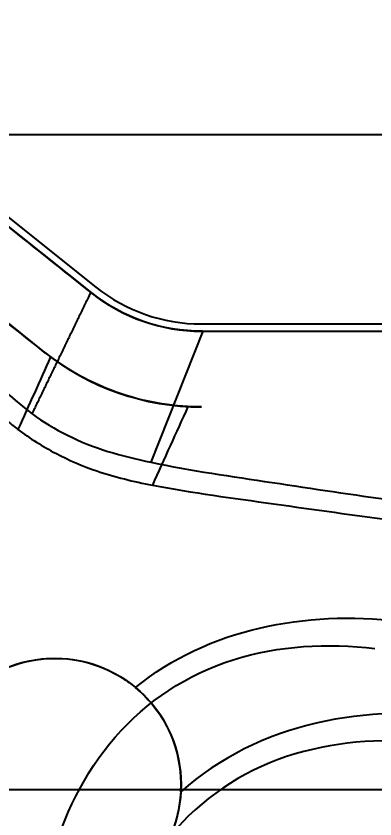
# Model space of a CAD drawing. Header units: inches. Extents: x -850 to 339, y -315 to 884.
# Drawn here: x -701.07 to -691.12, y 520.35 to 542.6 of the extents above; entities that cross this region are included whole.
import ezdxf
from ezdxf.lldxf.tags import DXFTag

# ---------------------------------------------------------------- set-up
doc = ezdxf.new("R2010")
doc.units = ezdxf.units.IN
doc.header["$MEASUREMENT"] = 0
doc.layers.add('SX$17', color=7, linetype='Continuous', true_color=0xffffff)
for name, color, linetype in [('VE001I433$0000000000011', 255, 'Continuous'), ('VE001I435$0000000000011', 255, 'Continuous'), ('VE001I436$0000000000011', 255, 'Continuous'), ('VE001I437$0000000000011', 255, 'Continuous'), ('VE001I438$0000000000011', 255, 'Continuous'), ('VE001I451$1000000100011', 255, 'Continuous'), ('VE001I452$1000000100011', 255, 'Continuous'), ('VE001I453$1000000100011', 255, 'Continuous'), ('VE200I1020$0000000000011', 255, 'Continuous'), ('VE200I1021$0000000000011', 255, 'Continuous'), ('VE200I1022$0000000000011', 255, 'Continuous'), ('VE200I1037$0000000000011', 255, 'Continuous'), ('VE200I1038$1000000100011', 255, 'Continuous'), ('VE200I1039$0000000000011', 255, 'Continuous'), ('VE200I1043$0000000000011', 255, 'Continuous'), ('VE200I1044$0000000000011', 255, 'Continuous'), ('VE200I1045$0000000000011', 255, 'Continuous'), ('VE200I1077$0000000000011', 255, 'Continuous'), ('VE200I1078$0000000000111', 255, 'Continuous'), ('VE200I1079$0000000000111', 255, 'Continuous'), ('VE200I1080$0000000000011', 255, 'Continuous'), ('VE200I1148$0000000000111', 255, 'Continuous'), ('VE200I1149$0000000000011', 255, 'Continuous'), ('VE200I1150$0000000000011', 255, 'Continuous'), ('VE200I472$0000000000011', 255, 'Continuous'), ('VE200I473$0000000000011', 255, 'Continuous'), ('VE200I474$0000000000011', 255, 'Continuous'), ('VE200I625$1001000100111', 255, 'Continuous'), ('VE200I784$0000000000011', 255, 'Continuous'), ('VE200I785$0000000000011', 255, 'Continuous'), ('VE200I786$0000000000011', 255, 'Continuous'), ('VE200I791$0000000000011', 255, 'Continuous'), ('VE200I792$0000000000011', 255, 'Continuous'), ('VE200I793$0000000000011', 255, 'Continuous'), ('VE200I942$1000000100011', 255, 'Continuous'), ('VE200I970$1000001110011', 255, 'Continuous'), ('VE200I971$1001001110011', 255, 'Continuous'), ('VE200I972$1000000100011', 255, 'Continuous'), ('VE200I973$1000000110011', 255, 'Continuous'), ('VE200I974$1001001110011', 255, 'Continuous'), ('VE200I977$1001000110011', 255, 'Continuous'), ('VE200I978$1000000100011', 255, 'Continuous')]:
    doc.layers.add(name, color=color, linetype=linetype)
tags = doc.linetypes.add('HIDDEN', pattern=[0.5, 0.25, -0.25]).pattern_tags.tags
tags[6:7] = [DXFTag(74, 4), DXFTag(75, 0), DXFTag(340, '0'), DXFTag(46, 0.0), DXFTag(50, 0.0), DXFTag(44, 0.0), DXFTag(45, 0.0)]
tags[4:5] = [DXFTag(74, 4), DXFTag(75, 0), DXFTag(340, '0'), DXFTag(46, 0.0), DXFTag(50, 0.0), DXFTag(44, 0.0), DXFTag(45, 0.0)]
doc.dimstyles.get("Standard").update_dxf_attribs({"dimtxt": 5, "dimasz": 0.18, "dimexe": 0.18, "dimexo": 0.0625, "dimgap": 0.09, "dimtad": 0, "dimtih": 1, "dimtoh": 1, "dimzin": 0, "dimdsep": 46, "dimtxsty": 'Standard', "dimcen": 0.09, "dimclrt": 3, "dimadec": 0, "dimazin": 0, "dimtfac": 1, "dimtofl": 0, "dimtmove": 0, "dimatfit": 3, "dimfxl": 0, "dimtolj": 1, "dimtzin": 0, "dimarcsym": 0})

# ---------------------------------------------------------------- blocks, each defined once
blk = doc.blocks.new('*D50')
at = {"color": 0, "lineweight": -2}
for p, q in [((-705.3, 531.695), (-705.3, 539.498)), ((-635.1, 531.695), (-635.1, 539.498)), ((-705.12, 539.318), (-679.457, 539.318)), ((-635.28, 539.318), (-660.944, 539.318))]:
    blk.add_line(p, q, dxfattribs=at)
at = {"color": 0}
for points in [[(-705.12, 539.348), (-705.12, 539.288), (-705.3, 539.318)], [(-635.28, 539.348), (-635.28, 539.288), (-635.1, 539.318)]]:
    blk.add_solid(points, dxfattribs=at)
at = {"layer": 'Defpoints', "color": 0}
for p in [(-635.1, 539.318), (-705.3, 531.632, 1.3), (-635.1, 531.632, 1.3)]:
    blk.add_point(p, dxfattribs=at)
at = {"color": 3, "insert": (-670.2, 539.318), "char_height": 5, "attachment_point": 5}
blk.add_mtext('\\A1;70.20', dxfattribs=at)
blk = doc.blocks.new('*D49')
at = {"color": 0, "lineweight": -2}
for p, q in [((-670.263, 521.158), (-718.667, 521.158)), ((-718.487, 520.978), (-718.487, 475.547)), ((-718.487, 424.936), (-718.487, 470.367)), ((-670.263, 424.756), (-718.667, 424.756))]:
    blk.add_line(p, q, dxfattribs=at)
at = {"color": 0}
for points in [[(-718.517, 520.978), (-718.457, 520.978), (-718.487, 521.158)], [(-718.517, 424.936), (-718.457, 424.936), (-718.487, 424.756)]]:
    blk.add_solid(points, dxfattribs=at)
at = {"layer": 'Defpoints', "color": 0}
for p in [(-718.487, 521.158), (-670.2, 521.158, 15), (-670.2, 424.756, 15)]:
    blk.add_point(p, dxfattribs=at)
at = {"color": 3, "insert": (-718.487, 472.957), "char_height": 5, "attachment_point": 5}
blk.add_mtext('\\A1;96.40', dxfattribs=at)

msp = doc.modelspace()

# ---------------------------------------------------------------- linework, layer by layer
at = {"layer": 'SX$17', "color": 9, "linetype": 'HIDDEN'}
msp.add_line((-696.494, 521.3, -4.4), (-696.494, 521.3, 0.111), dxfattribs=at)
at = {"layer": 'VE001I433$0000000000011', "color": 21}
msp.add_line((-708.126, 542.462, 0.1), (-698.855, 535.088, 0.1), dxfattribs=at)
at = {"layer": 'VE001I435$0000000000011', "color": 21}
msp.add_arc((-695.93, 538.766, 0.1), 4.7, 231.5, 270, dxfattribs=at)
at = {"layer": 'VE001I436$0000000000011', "color": 21}
msp.add_line((-698.855, 535.088, 1.8), (-698.855, 535.088, 0.1), dxfattribs=at)
at = {"layer": 'VE001I437$0000000000011', "color": 21}
msp.add_line((-695.93, 534.066, 0.1), (-644.471, 534.066, 0.1), dxfattribs=at)
at = {"layer": 'VE001I438$0000000000011', "color": 21}
msp.add_line((-695.93, 534.066, 1.8), (-695.93, 534.066, 0.1), dxfattribs=at)
at = {"layer": 'VE001I451$1000000100011', "color": 21}
msp.add_line((-708.126, 542.462, 1.8), (-698.855, 535.088, 1.8), dxfattribs=at)
at = {"layer": 'VE001I452$1000000100011', "color": 21}
msp.add_arc((-695.93, 538.766, 1.8), 4.7, 231.5, 270, dxfattribs=at)
at = {"layer": 'VE001I453$1000000100011', "color": 21}
msp.add_line((-695.93, 534.066, 1.8), (-644.471, 534.066, 1.8), dxfattribs=at)
at = {"layer": 'VE200I1020$0000000000011', "color": 9}
msp.add_line((-708.251, 542.305, 0.1), (-698.98, 534.931, 0.1), dxfattribs=at)
at = {"layer": 'VE200I1021$0000000000011', "color": 9}
msp.add_arc((-695.93, 538.766, 0.1), 4.9, 231.5, 270, dxfattribs=at)
at = {"layer": 'VE200I1022$0000000000011', "color": 9}
msp.add_line((-695.93, 533.866, 0.1), (-644.471, 533.866, 0.1), dxfattribs=at)
at = {"layer": 'VE200I1037$0000000000011', "color": 9}
msp.add_line((-695.93, 533.866, 0.1), (-695.93, 533.866, 1.528), dxfattribs=at)
at = {"layer": 'VE200I1038$1000000100011', "color": 9}
msp.add_open_spline([(-695.9, 533.866, 1.528), (-692.911, 533.866, 1.538), (-689.923, 533.866, 1.539), (-686.934, 533.866, 1.542), (-684.145, 533.866, 1.544), (-681.356, 533.866, 1.546), (-678.567, 533.866, 1.547), (-675.778, 533.866, 1.548), (-672.989, 533.866, 1.549), (-670.2, 533.866, 1.549)], degree=3, knots=[0, 0, 0, 0, 0.348878, 0.348878, 0.348878, 0.674439, 0.674439, 0.674439, 1, 1, 1, 1], dxfattribs=at)
at = {"layer": 'VE200I1039$0000000000011', "color": 9}
msp.add_line((-698.98, 534.931, 0.1), (-698.98, 534.931, 1.532), dxfattribs=at)
at = {"layer": 'VE200I1043$0000000000011', "color": 9}
msp.add_open_spline([(-696.304, 531.776, 0.571), (-696.633, 531.056, 1.093), (-696.961, 530.33, 1.62), (-697.289, 529.599, 2.152)], degree=3, dxfattribs=at)
at = {"layer": 'VE200I1044$0000000000011', "color": 9}
msp.add_open_spline([(-700.287, 533.288, 0.539), (-700.229, 533.241, 0.539), (-700.17, 533.196, 0.539), (-700.111, 533.152, 0.539)], degree=3, dxfattribs=at)
at = {"layer": 'VE200I1045$0000000000011', "color": 9}
msp.add_open_spline([(-700.111, 533.152, 0.539), (-700.41, 532.487, 1.019), (-700.712, 531.818, 1.503), (-701.016, 531.145, 1.991)], degree=3, dxfattribs=at)
at = {"layer": 'VE200I1077$0000000000011', "color": 9}
msp.add_open_spline([(-696.304, 531.776, 0.571), (-696.691, 531.797, 0.567), (-697.077, 531.85, 0.562), (-697.456, 531.934, 0.556), (-697.833, 532.019, 0.551), (-698.206, 532.135, 0.545), (-698.564, 532.281, 0.542), (-699.112, 532.503, 0.537), (-699.636, 532.799, 0.535), (-700.111, 533.152, 0.539)], degree=3, knots=[0, 0, 0, 0, 0.28303, 0.28303, 0.28303, 0.565884, 0.565884, 0.565884, 1, 1, 1, 1], dxfattribs=at)
at = {"layer": 'VE200I1078$0000000000111', "color": 9}
msp.add_arc((-695.93, 538.766, -1.9), 7, 231.5, 270, dxfattribs=at)
at = {"layer": 'VE200I1079$0000000000111', "color": 9}
msp.add_line((-695.93, 531.766, -1.9), (-695.93, 531.766, 0.569), dxfattribs=at)
at = {"layer": 'VE200I1080$0000000000011', "color": 9}
msp.add_open_spline([(-695.93, 531.766, 0.569), (-696.055, 531.766, 0.572), (-696.18, 531.769, 0.573), (-696.304, 531.776, 0.571)], degree=3, dxfattribs=at)
at = {"layer": 'VE200I1148$0000000000111', "color": 9}
msp.add_circle((-699.994, 521.3, -4.4), 3.5, dxfattribs=at)
at = {"layer": 'VE200I1149$0000000000011', "color": 9}
msp.add_open_spline([(-701.141, 517.993, 1.985), (-701.511, 518.122, 1.968), (-701.864, 518.316, 1.952), (-702.171, 518.559, 1.937), (-702.478, 518.803, 1.922), (-702.747, 519.103, 1.909), (-702.956, 519.435, 1.899), (-703.165, 519.767, 1.889), (-703.319, 520.139, 1.881), (-703.407, 520.521, 1.877), (-703.494, 520.903, 1.872), (-703.516, 521.305, 1.871), (-703.472, 521.694, 1.874), (-703.428, 522.083, 1.876), (-703.316, 522.469, 1.881), (-703.146, 522.821, 1.89), (-702.976, 523.174, 1.898), (-702.743, 523.502, 1.909), (-702.466, 523.778, 1.923), (-702.189, 524.054, 1.936), (-701.86, 524.287, 1.952), (-701.507, 524.456, 1.968), (-701.154, 524.625, 1.985), (-700.767, 524.736, 2.003), (-700.377, 524.779, 2.02), (-699.988, 524.822, 2.038), (-699.585, 524.798, 2.056), (-699.203, 524.709, 2.072), (-698.821, 524.621, 2.089), (-698.449, 524.465, 2.104), (-698.118, 524.255, 2.118), (-697.993, 524.175, 2.123), (-697.873, 524.087, 2.128), (-697.759, 523.993, 2.133)], degree=3, knots=[0, 0, 0, 0, 0.096465, 0.096465, 0.096465, 0.192934, 0.192934, 0.192934, 0.28933, 0.28933, 0.28933, 0.385618, 0.385618, 0.385618, 0.481847, 0.481847, 0.481847, 0.5781, 0.5781, 0.5781, 0.674448, 0.674448, 0.674448, 0.770906, 0.770906, 0.770906, 0.867434, 0.867434, 0.867434, 0.963965, 0.963965, 0.963965, 1, 1, 1, 1], dxfattribs=at)
at = {"layer": 'VE200I1150$0000000000011', "color": 9, "extrusion": (0, 0, -1)}
msp.add_arc((699.994, 521.3), 3.5, 183.2772, 248.1242, dxfattribs=at)
at = {"layer": 'VE200I472$0000000000011', "color": 9}
msp.add_open_spline([(-702.082, 532.084, 1.941), (-701.997, 532.001, 1.945), (-701.827, 531.837, 1.953), (-701.565, 531.596, 1.966), (-701.295, 531.365, 1.978), (-701.11, 531.217, 1.987), (-701.016, 531.145, 1.991)], degree=3, dxfattribs=at)
at = {"layer": 'VE200I473$0000000000011', "color": 9}
msp.add_open_spline([(-701.016, 531.145, 1.991), (-700.687, 530.894, 2.006), (-700.334, 530.673, 2.022), (-699.968, 530.481, 2.039), (-699.603, 530.289, 2.055), (-699.22, 530.125, 2.071), (-698.829, 529.992, 2.088), (-698.328, 529.822, 2.11), (-697.809, 529.7, 2.131), (-697.289, 529.599, 2.152)], degree=3, knots=[0, 0, 0, 0, 0.304819, 0.304819, 0.304819, 0.609346, 0.609346, 0.609346, 1, 1, 1, 1], dxfattribs=at)
at = {"layer": 'VE200I474$0000000000011', "color": 9}
msp.add_open_spline([(-697.289, 529.599, 2.152), (-696.175, 529.382, 2.197), (-695.05, 529.239, 2.24), (-692.805, 528.924, 2.32), (-691.683, 528.764, 2.357), (-688.309, 528.335, 2.459), (-686.052, 528.093, 2.516), (-679.275, 527.483, 2.654), (-674.739, 527.251, 2.7), (-670.2, 527.247, 2.7)], degree=3, knots=[0, 0, 0, 0, 0.125, 0.125, 0.25, 0.25, 0.5, 0.5, 1, 1, 1, 1], dxfattribs=at)
at = {"layer": 'VE200I625$1001000100111', "color": 9}
msp.add_open_spline([(-700.575, 515.214, 4.013), (-700.6, 516.539, 4.012), (-700.474, 517.852, 4.018), (-699.768, 520.409, 4.049), (-699.179, 521.626, 4.076), (-697.456, 523.611, 4.148), (-696.314, 524.358, 4.194), (-693.78, 525.161, 4.287), (-692.438, 525.227, 4.333), (-691.117, 525.073, 4.374)], degree=3, knots=[0, 0, 0, 0, 0.25, 0.25, 0.5, 0.5, 0.75, 0.75, 1, 1, 1, 1], dxfattribs=at)
at = {"layer": 'VE200I784$0000000000011', "color": 9}
msp.add_line((-703.91, 536.169, -1.9), (-700.287, 533.288, -1.9), dxfattribs=at)
at = {"layer": 'VE200I785$0000000000011', "color": 9}
msp.add_line((-700.287, 533.288, -1.9), (-700.287, 533.288, 0.539), dxfattribs=at)
at = {"layer": 'VE200I786$0000000000011', "color": 9}
msp.add_open_spline([(-700.287, 533.288, 0.539), (-701.495, 534.248, 0.525), (-702.703, 535.209, 0.576), (-703.91, 536.169, 0.61)], degree=3, dxfattribs=at)
at = {"layer": 'VE200I791$0000000000011', "color": 9}
msp.add_open_spline([(-688.552, 523.158), (-689.958, 523.338), (-691.358, 523.324), (-694.133, 522.683), (-695.434, 522.048), (-696.5, 521.1)], degree=3, knots=[0, 0, 0, 0, 0.5, 0.5, 1, 1, 1, 1], dxfattribs=at)
at = {"layer": 'VE200I792$0000000000011', "color": 9}
msp.add_open_spline([(-696.5, 521.1, 0), (-696.433, 522.275, 0.588), (-696.923, 523.299, 1.397), (-697.759, 523.993, 2.133)], degree=3, dxfattribs=at)
at = {"layer": 'VE200I793$0000000000011', "color": 9}
msp.add_open_spline([(-697.759, 523.993, 2.133), (-695.73, 525.634, 2.217), (-693.04, 526.127, 2.316), (-690.459, 525.833, 2.394)], degree=3, dxfattribs=at)
at = {"layer": 'VE200I942$1000000100011', "color": 9}
msp.add_open_spline([(-689.204, 522.407, 2), (-690.511, 522.58, 2), (-691.813, 522.557, 2), (-694.374, 521.878, 2), (-695.552, 521.205, 2), (-697.361, 519.312, 2), (-697.994, 518.1, 2), (-698.735, 515.583, 2), (-698.866, 514.27, 2), (-698.841, 512.951, 2)], degree=3, knots=[0, 0, 0, 0, 0.25, 0.25, 0.5, 0.5, 0.75, 0.75, 1, 1, 1, 1], dxfattribs=at)
at = {"layer": 'VE200I970$1000001110011', "color": 9}
msp.add_line((-695.891, 533.864, 1.529), (-697.331, 530.235, 4.152), dxfattribs=at)
at = {"layer": 'VE200I971$1001001110011', "color": 9}
msp.add_open_spline([(-697.331, 530.235, 4.152), (-696.218, 529.994, 4.197), (-695.092, 529.843, 4.24), (-692.846, 529.502, 4.319), (-691.722, 529.332, 4.356), (-688.344, 528.875, 4.459), (-686.084, 528.62, 4.516), (-679.295, 527.977, 4.654), (-674.75, 527.731, 4.7), (-670.2, 527.73, 4.7)], degree=3, knots=[0, 0, 0, 0, 0.125, 0.125, 0.25, 0.25, 0.5, 0.5, 1, 1, 1, 1], dxfattribs=at)
at = {"layer": 'VE200I972$1000000100011', "color": 9}
msp.add_open_spline([(-695.9, 533.866, 1.528), (-697.018, 533.859, 1.53), (-698.115, 534.24, 1.533), (-698.989, 534.938, 1.532)], degree=3, dxfattribs=at)
at = {"layer": 'VE200I973$1000000110011', "color": 9}
msp.add_rational_spline([(-698.998, 534.944, 1.533), (-699.001, 534.939, 1.537), (-699.015, 534.908, 1.559), (-699.554, 533.796, 2.378), (-700.094, 532.679, 3.201), (-700.626, 531.579, 4.011)], [1.01263247906, 1.01261301698, 1.01249820744, 1.00828732279, 1.00409593093, 1.00000000624], degree=3, knots=[0, 0, 0, 0, 0.004629, 0.027301, 1, 1, 1, 1], dxfattribs=at)
at = {"layer": 'VE200I974$1001001110011', "color": 9}
msp.add_open_spline([(-700.626, 531.579, 4.011), (-700.318, 531.351, 4.025), (-699.987, 531.152, 4.04), (-699.644, 530.981, 4.055), (-699.284, 530.802, 4.071), (-698.908, 530.653, 4.087), (-698.523, 530.535, 4.103), (-698.131, 530.416, 4.12), (-697.731, 530.322, 4.136), (-697.331, 530.235, 4.152)], degree=3, knots=[0, 0, 0, 0, 0.320979, 0.320979, 0.320979, 0.657505, 0.657505, 0.657505, 1, 1, 1, 1], dxfattribs=at)
at = {"layer": 'VE200I977$1001000110011', "color": 9}
msp.add_open_spline([(-702.884, 533.806, 3.905), (-702.163, 533.031, 3.94), (-701.483, 532.215, 3.972), (-700.626, 531.579, 4.011)], degree=3, dxfattribs=at)
at = {"layer": 'VE200I978$1000000100011', "color": 9}
msp.add_open_spline([(-698.989, 534.938, 1.532), (-700.534, 536.167, 1.536), (-702.079, 537.396, 1.527), (-703.624, 538.625, 1.52), (-705.168, 539.854, 1.514), (-706.713, 541.083, 1.508), (-708.258, 542.312, 1.493)], degree=3, knots=[0, 0, 0, 0, 0.499997, 0.499997, 0.499997, 1, 1, 1, 1], dxfattribs=at)

# ---------------------------------------------------------------- dimensions: what is measured, and where the dimension line sits
dim = msp.add_linear_dim(base=(-635.1, 539.318, -13), p1=(-705.3, 531.632, -11.7), p2=(-635.1, 531.632, -11.7), dimstyle='Standard')
dim.commit()
dim.dimension.update_dxf_attribs({"geometry": '*D50', "text_midpoint": (-670.2, 539.318, -13)})
dim = msp.add_linear_dim(base=(-718.487, 521.158, -13), p1=(-670.2, 424.756, 2), p2=(-670.2, 521.158, 2), angle=90, dimstyle='Standard')
dim.commit()
dim.dimension.update_dxf_attribs({"geometry": '*D49', "text_midpoint": (-718.487, 472.957, -13)})

doc.saveas('drawing.dxf')
